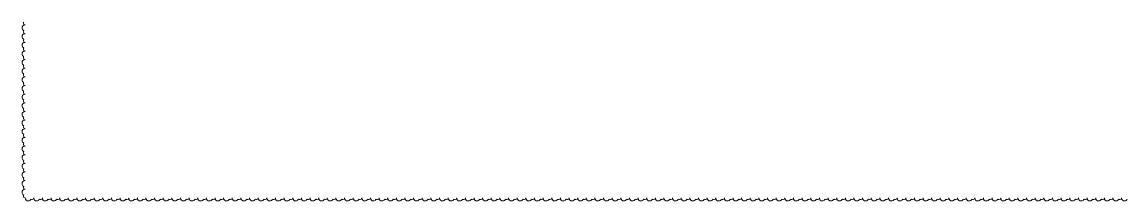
# Model space of a CAD drawing. Header units: inches. Extents: x -293 to 39679, y -468 to 488.
# Drawn here: x 391.8 to 522.5, y 331.5 to 352.7 of the extents above; entities that cross this region are included whole.
import ezdxf

# ---------------------------------------------------------------- set-up
doc = ezdxf.new("R2010")
doc.units = ezdxf.units.IN
doc.header["$MEASUREMENT"] = 0
doc.layers.add('PDF_Geometry', color=7, linetype='Continuous')

msp = doc.modelspace()

# ---------------------------------------------------------------- linework, layer by layer
at = {"layer": 'PDF_Geometry', "lineweight": 18}
for points in [[(392.12268, 352.35579), (392.13632, 352.35579)], [(392.13632, 352.35579), (392.13632, 352.35579)], [(392.12268, 351.31899), (392.13632, 351.31899)], [(392.13632, 351.31899), (392.13632, 351.31899)], [(392.12268, 350.29584), (392.13632, 350.29584)], [(392.12268, 349.27268), (392.13632, 349.27268)], [(392.13632, 350.29584), (392.13632, 350.29584)], [(392.13632, 349.27268), (392.13632, 349.27268)], [(392.12268, 348.24953), (392.13632, 348.24953)], [(392.13632, 348.24953), (392.13632, 348.24953)], [(392.12268, 347.22637), (392.13632, 347.22637)], [(392.13632, 347.22637), (392.13632, 347.22637)], [(392.12268, 346.20322), (392.13632, 346.20322)], [(392.13632, 346.20322), (392.13632, 346.20322)], [(392.12268, 345.18006), (392.13632, 345.18006)], [(392.12268, 344.15691), (392.13632, 344.15691)], [(392.13632, 345.18006), (392.13632, 345.18006)], [(392.13632, 344.15691), (392.13632, 344.15691)], [(392.12268, 343.13376), (392.13632, 343.13376)], [(392.13632, 343.13376), (392.13632, 343.13376)], [(392.12268, 342.1106), (392.13632, 342.1106)], [(392.13632, 342.1106), (392.13632, 342.1106)], [(392.12268, 341.08745), (392.13632, 341.08745)], [(392.12268, 340.06429), (392.13632, 340.06429)], [(392.13632, 341.08745), (392.13632, 341.08745)], [(392.13632, 340.06429), (392.13632, 340.06429)], [(392.12268, 339.04114), (392.13632, 339.04114)], [(392.13632, 339.04114), (392.13632, 339.04114)], [(392.12268, 338.01798), (392.13632, 338.01798)], [(392.13632, 338.01798), (392.13632, 338.01798)], [(392.12268, 336.99483), (392.13632, 336.99483)], [(392.13632, 336.99483), (392.13632, 336.99483)], [(392.12268, 335.97167), (392.13632, 335.97167)], [(392.12268, 334.94852), (392.13632, 334.94852)], [(392.13632, 335.97167), (392.13632, 335.97167)], [(392.13632, 334.94852), (392.13632, 334.94852)], [(392.12268, 333.92536), (392.13632, 333.92536)], [(392.13632, 333.92536), (392.13632, 333.92536)], [(392.12268, 332.90221), (392.13632, 332.90221)], [(392.13632, 332.90221), (392.13632, 332.90221)], [(392.13632, 331.87905), (392.13632, 331.87905)]]:
    msp.add_lwpolyline(points, dxfattribs=at)
for centre, radius, start, end in [((392.13532, 336.635), 0.36737, 179.1996273, 241.313247), ((392.13532, 335.61185), 0.36737, 179.1996273, 241.313247), ((392.13532, 334.58869), 0.36737, 179.1996273, 241.313247), ((392.13532, 333.56554), 0.36737, 179.1996273, 241.313247), ((392.13532, 332.54238), 0.36737, 179.1996273, 241.313247), ((392.48853, 331.87657), 0.35222, 179.5966612, 270.4033388), ((393.51169, 331.87657), 0.35222, 179.5966612, 270.4033388), ((394.53484, 331.87657), 0.35222, 179.5966612, 270.4033388), ((395.558, 331.87657), 0.35222, 179.5966612, 270.4033388), ((396.58115, 331.87657), 0.35222, 179.5966612, 270.4033388), ((397.60431, 331.87657), 0.35222, 179.5966612, 270.4033388), ((398.62746, 331.87657), 0.35222, 179.5966612, 270.4033388), ((399.65062, 331.87657), 0.35222, 179.5966612, 270.4033388), ((400.67377, 331.87657), 0.35222, 179.5966612, 270.4033388), ((401.69693, 331.87657), 0.35222, 179.5966612, 270.4033388), ((402.72008, 331.87657), 0.35222, 179.5966612, 270.4033388), ((403.74324, 331.87657), 0.35222, 179.5966612, 270.4033388), ((404.76639, 331.87657), 0.35222, 179.5966612, 270.4033388), ((405.78955, 331.87657), 0.35222, 179.5966612, 270.4033388), ((406.8127, 331.87657), 0.35222, 179.5966612, 270.4033388), ((407.83585, 331.87657), 0.35222, 179.5966612, 270.4033388), ((408.85901, 331.87657), 0.35222, 179.5966612, 270.4033388), ((409.88216, 331.87657), 0.35222, 179.5966612, 270.4033388), ((410.90532, 331.87657), 0.35222, 179.5966612, 270.4033388), ((411.92847, 331.87657), 0.35222, 179.5966612, 270.4033388), ((412.95163, 331.87657), 0.35222, 179.5966612, 270.4033388), ((413.97478, 331.87657), 0.35222, 179.5966612, 270.4033388), ((414.99794, 331.87657), 0.35222, 179.5966612, 270.4033388), ((416.02109, 331.87657), 0.35222, 179.5966612, 270.4033388), ((417.04425, 331.87657), 0.35222, 179.5966612, 270.4033388), ((418.0674, 331.87657), 0.35222, 179.5966612, 270.4033388), ((419.09056, 331.87657), 0.35222, 179.5966612, 270.4033388), ((420.11371, 331.87657), 0.35222, 179.5966612, 270.4033388), ((421.13687, 331.87657), 0.35222, 179.5966612, 270.4033388), ((422.16002, 331.87657), 0.35222, 179.5966612, 270.4033388), ((423.18317, 331.87657), 0.35222, 179.5966612, 270.4033388), ((424.21997, 331.87657), 0.35222, 179.5966612, 270.4033388), ((425.24313, 331.87657), 0.35222, 179.5966612, 270.4033388), ((426.26628, 331.87657), 0.35222, 179.5966612, 270.4033388), ((427.28944, 331.87657), 0.35222, 179.5966612, 270.4033388), ((428.31259, 331.87657), 0.35222, 179.5966612, 270.4033388), ((429.33574, 331.87657), 0.35222, 179.5966612, 270.4033388), ((430.3589, 331.87657), 0.35222, 179.5966612, 270.4033388), ((431.38205, 331.87657), 0.35222, 179.5966612, 270.4033388), ((432.40521, 331.87657), 0.35222, 179.5966612, 270.4033388), ((433.42836, 331.87657), 0.35222, 179.5966612, 270.4033388), ((434.45152, 331.87657), 0.35222, 179.5966612, 270.4033388), ((435.47467, 331.87657), 0.35222, 179.5966612, 270.4033388), ((436.49783, 331.87657), 0.35222, 179.5966612, 270.4033388), ((437.52098, 331.87657), 0.35222, 179.5966612, 270.4033388), ((438.54414, 331.87657), 0.35222, 179.5966612, 270.4033388), ((439.56729, 331.87657), 0.35222, 179.5966612, 270.4033388), ((440.59045, 331.87657), 0.35222, 179.5966612, 270.4033388), ((441.6136, 331.87657), 0.35222, 179.5966612, 270.4033388), ((442.63676, 331.87657), 0.35222, 179.5966612, 270.4033388), ((443.65991, 331.87657), 0.35222, 179.5966612, 270.4033388), ((444.68306, 331.87657), 0.35222, 179.5966612, 270.4033388), ((445.70622, 331.87657), 0.35222, 179.5966612, 270.4033388), ((446.72937, 331.87657), 0.35222, 179.5966612, 270.4033388), ((447.75253, 331.87657), 0.35222, 179.5966612, 270.4033388), ((448.77568, 331.87657), 0.35222, 179.5966612, 270.4033388), ((449.79884, 331.87657), 0.35222, 179.5966612, 270.4033388), ((450.82199, 331.87657), 0.35222, 179.5966612, 270.4033388), ((451.84515, 331.87657), 0.35222, 179.5966612, 270.4033388), ((452.8683, 331.87657), 0.35222, 179.5966612, 270.4033388), ((453.89146, 331.87657), 0.35222, 179.5966612, 270.4033388), ((454.92825, 331.87657), 0.35222, 179.5966612, 270.4033388), ((455.95141, 331.87657), 0.35222, 179.5966612, 270.4033388), ((456.97456, 331.87657), 0.35222, 179.5966612, 270.4033388), ((457.99772, 331.87657), 0.35222, 179.5966612, 270.4033388), ((459.02087, 331.87657), 0.35222, 179.5966612, 270.4033388), ((460.04403, 331.87657), 0.35222, 179.5966612, 270.4033388), ((461.06718, 331.87657), 0.35222, 179.5966612, 270.4033388), ((462.09034, 331.87657), 0.35222, 179.5966612, 270.4033388), ((463.11349, 331.87657), 0.35222, 179.5966612, 270.4033388), ((464.13665, 331.87657), 0.35222, 179.5966612, 270.4033388), ((465.1598, 331.87657), 0.35222, 179.5966612, 270.4033388), ((466.18296, 331.87657), 0.35222, 179.5966612, 270.4033388), ((467.20611, 331.87657), 0.35222, 179.5966612, 270.4033388), ((468.22926, 331.87657), 0.35222, 179.5966612, 270.4033388), ((469.25242, 331.87657), 0.35222, 179.5966612, 270.4033388), ((470.27557, 331.87657), 0.35222, 179.5966612, 270.4033388), ((471.29873, 331.87657), 0.35222, 179.5966612, 270.4033388), ((472.32188, 331.87657), 0.35222, 179.5966612, 270.4033388), ((473.34504, 331.87657), 0.35222, 179.5966612, 270.4033388), ((474.36819, 331.87657), 0.35222, 179.5966612, 270.4033388), ((475.39135, 331.87657), 0.35222, 179.5966612, 270.4033388), ((476.4145, 331.87657), 0.35222, 179.5966612, 270.4033388), ((477.43766, 331.87657), 0.35222, 179.5966612, 270.4033388), ((478.46081, 331.87657), 0.35222, 179.5966612, 270.4033388), ((479.48397, 331.87657), 0.35222, 179.5966612, 270.4033388), ((480.50712, 331.87657), 0.35222, 179.5966612, 270.4033388), ((481.53028, 331.87657), 0.35222, 179.5966612, 270.4033388), ((482.55343, 331.87657), 0.35222, 179.5966612, 270.4033388), ((483.57658, 331.87657), 0.35222, 179.5966612, 270.4033388), ((484.59974, 331.87657), 0.35222, 179.5966612, 270.4033388), ((485.62289, 331.87657), 0.35222, 179.5966612, 270.4033388), ((486.65969, 331.87657), 0.35222, 179.5966612, 270.4033388), ((487.68285, 331.87657), 0.35222, 179.5966612, 270.4033388), ((488.706, 331.87657), 0.35222, 179.5966612, 270.4033388), ((489.72915, 331.87657), 0.35222, 179.5966612, 270.4033388), ((490.75231, 331.87657), 0.35222, 179.5966612, 270.4033388), ((491.77546, 331.87657), 0.35222, 179.5966612, 270.4033388), ((492.79862, 331.87657), 0.35222, 179.5966612, 270.4033388), ((493.82177, 331.87657), 0.35222, 179.5966612, 270.4033388), ((494.84493, 331.87657), 0.35222, 179.5966612, 270.4033388), ((495.86808, 331.87657), 0.35222, 179.5966612, 270.4033388), ((496.89124, 331.87657), 0.35222, 179.5966612, 270.4033388), ((497.91439, 331.87657), 0.35222, 179.5966612, 270.4033388), ((498.93755, 331.87657), 0.35222, 179.5966612, 270.4033388), ((499.9607, 331.87657), 0.35222, 179.5966612, 270.4033388), ((500.98386, 331.87657), 0.35222, 179.5966612, 270.4033388), ((502.00701, 331.87657), 0.35222, 179.5966612, 270.4033388), ((503.03017, 331.87657), 0.35222, 179.5966612, 270.4033388), ((504.05332, 331.87657), 0.35222, 179.5966612, 270.4033388), ((505.07647, 331.87657), 0.35222, 179.5966612, 270.4033388), ((506.09963, 331.87657), 0.35222, 179.5966612, 270.4033388), ((507.12278, 331.87657), 0.35222, 179.5966612, 270.4033388), ((508.14594, 331.87657), 0.35222, 179.5966612, 270.4033388), ((509.16909, 331.87657), 0.35222, 179.5966612, 270.4033388), ((510.19225, 331.87657), 0.35222, 179.5966612, 270.4033388), ((511.2154, 331.87657), 0.35222, 179.5966612, 270.4033388), ((512.23856, 331.87657), 0.35222, 179.5966612, 270.4033388), ((513.26171, 331.87657), 0.35222, 179.5966612, 270.4033388), ((514.28487, 331.87657), 0.35222, 179.5966612, 270.4033388), ((515.30802, 331.87657), 0.35222, 179.5966612, 270.4033388), ((516.33118, 331.87657), 0.35222, 179.5966612, 270.4033388), ((517.36797, 331.87657), 0.35222, 179.5966612, 270.4033388), ((518.39113, 331.87657), 0.35222, 179.5966612, 270.4033388), ((519.41428, 331.87657), 0.35222, 179.5966612, 270.4033388), ((520.43744, 331.87657), 0.35222, 179.5966612, 270.4033388), ((521.46059, 331.87657), 0.35222, 179.5966612, 270.4033388), ((522.48375, 331.87657), 0.35222, 179.5966612, 270.4033388)]:
    msp.add_arc(centre, radius, start, end, dxfattribs=at)
for points in [[(391.76798, 352.0011), (391.76798, 352.20573), (391.91805, 352.35579), (392.12268, 352.35579)], [(391.97262, 351.67369), (391.8362, 351.72825), (391.76798, 351.86468), (391.76798, 352.0011)], [(391.93169, 352.56042), (391.93169, 352.61499), (391.94533, 352.65592), (391.97262, 352.69684)], [(392.13632, 352.35579), (392.01354, 352.35579), (391.93169, 352.45128), (391.93169, 352.56042)], [(391.76798, 350.9643), (391.76798, 351.16893), (391.91805, 351.31899), (392.12268, 351.31899)], [(391.97262, 350.65053), (391.8362, 350.7051), (391.76798, 350.82788), (391.76798, 350.9643)], [(391.93169, 351.52362), (391.93169, 351.57819), (391.94533, 351.61912), (391.97262, 351.66004)], [(392.13632, 351.31899), (392.01354, 351.31899), (391.93169, 351.41449), (391.93169, 351.52362)], [(391.93169, 350.50047), (391.93169, 350.55504), (391.94533, 350.59596), (391.97262, 350.63689)], [(392.13632, 350.29584), (392.01354, 350.29584), (391.93169, 350.39133), (391.93169, 350.50047)], [(391.76798, 349.94114), (391.76798, 350.14578), (391.91805, 350.29584), (392.12268, 350.29584)], [(391.97262, 349.62738), (391.8362, 349.68195), (391.76798, 349.80472), (391.76798, 349.94114)], [(391.76798, 348.91799), (391.76798, 349.12262), (391.91805, 349.27268), (392.12268, 349.27268)], [(391.93169, 349.47731), (391.93169, 349.53188), (391.94533, 349.57281), (391.97262, 349.61374)], [(392.13632, 349.27268), (392.01354, 349.27268), (391.93169, 349.36818), (391.93169, 349.47731)], [(391.97262, 348.60422), (391.8362, 348.65879), (391.76798, 348.78157), (391.76798, 348.91799)], [(391.76798, 347.89484), (391.76798, 348.09947), (391.91805, 348.24953), (392.12268, 348.24953)], [(391.97262, 347.58107), (391.8362, 347.63564), (391.76798, 347.75841), (391.76798, 347.89484)], [(391.93169, 348.45416), (391.93169, 348.50873), (391.94533, 348.54965), (391.97262, 348.59058)], [(392.13632, 348.24953), (392.01354, 348.24953), (391.93169, 348.34502), (391.93169, 348.45416)], [(391.76798, 346.87168), (391.76798, 347.07631), (391.91805, 347.22637), (392.12268, 347.22637)], [(391.97262, 346.55791), (391.8362, 346.61248), (391.76798, 346.73526), (391.76798, 346.87168)], [(391.93169, 347.43101), (391.93169, 347.48557), (391.94533, 347.5265), (391.97262, 347.56743)], [(392.13632, 347.22637), (392.01354, 347.22637), (391.93169, 347.32187), (391.93169, 347.43101)], [(391.93169, 346.40785), (391.93169, 346.46242), (391.94533, 346.50334), (391.97262, 346.54427)], [(391.76798, 345.84853), (391.76798, 346.05316), (391.91805, 346.20322), (392.12268, 346.20322)], [(391.97262, 345.53476), (391.8362, 345.58933), (391.76798, 345.71211), (391.76798, 345.84853)], [(392.13632, 346.20322), (392.01354, 346.20322), (391.93169, 346.29871), (391.93169, 346.40785)], [(391.93169, 345.3847), (391.93169, 345.43926), (391.94533, 345.48019), (391.97262, 345.52112)], [(392.13632, 345.18006), (392.01354, 345.18006), (391.93169, 345.27556), (391.93169, 345.3847)], [(391.76798, 344.82537), (391.76798, 345.03), (391.91805, 345.18006), (392.12268, 345.18006)], [(391.97262, 344.5116), (391.8362, 344.56617), (391.76798, 344.68895), (391.76798, 344.82537)], [(391.76798, 343.80222), (391.76798, 344.00685), (391.91805, 344.15691), (392.12268, 344.15691)], [(391.93169, 344.36154), (391.93169, 344.41611), (391.94533, 344.45704), (391.97262, 344.49796)], [(392.13632, 344.15691), (392.01354, 344.15691), (391.93169, 344.2524), (391.93169, 344.36154)], [(391.97262, 343.48845), (391.8362, 343.54302), (391.76798, 343.6658), (391.76798, 343.80222)], [(391.76798, 342.77906), (391.76798, 342.98369), (391.91805, 343.13376), (392.12268, 343.13376)], [(391.97262, 342.46529), (391.8362, 342.51986), (391.76798, 342.64264), (391.76798, 342.77906)], [(391.93169, 343.33839), (391.93169, 343.39295), (391.94533, 343.43388), (391.97262, 343.47481)], [(392.13632, 343.13376), (392.01354, 343.13376), (391.93169, 343.22925), (391.93169, 343.33839)], [(391.76798, 341.75591), (391.76798, 341.96054), (391.91805, 342.1106), (392.12268, 342.1106)], [(391.97262, 341.44214), (391.8362, 341.49671), (391.76798, 341.61949), (391.76798, 341.75591)], [(391.93169, 342.31523), (391.93169, 342.3698), (391.94533, 342.41073), (391.97262, 342.45165)], [(392.13632, 342.1106), (392.01354, 342.1106), (391.93169, 342.2061), (391.93169, 342.31523)], [(391.93169, 341.29208), (391.93169, 341.34665), (391.94533, 341.38757), (391.97262, 341.4285)], [(392.13632, 341.08745), (392.01354, 341.08745), (391.93169, 341.18294), (391.93169, 341.29208)], [(391.76798, 340.73275), (391.76798, 340.93738), (391.91805, 341.08745), (392.12268, 341.08745)], [(391.97262, 340.41899), (391.8362, 340.47355), (391.76798, 340.59633), (391.76798, 340.73275)], [(391.76798, 339.7096), (391.76798, 339.91423), (391.91805, 340.06429), (392.12268, 340.06429)], [(391.93169, 340.26892), (391.93169, 340.32349), (391.94533, 340.36442), (391.97262, 340.40534)], [(392.13632, 340.06429), (392.01354, 340.06429), (391.93169, 340.15979), (391.93169, 340.26892)], [(391.97262, 339.39583), (391.8362, 339.4504), (391.76798, 339.57318), (391.76798, 339.7096)], [(391.76798, 338.68644), (391.76798, 338.89107), (391.91805, 339.04114), (392.12268, 339.04114)], [(391.97262, 338.37268), (391.8362, 338.42724), (391.76798, 338.55002), (391.76798, 338.68644)], [(391.93169, 339.24577), (391.93169, 339.30034), (391.94533, 339.34126), (391.97262, 339.38219)], [(392.13632, 339.04114), (392.01354, 339.04114), (391.93169, 339.13663), (391.93169, 339.24577)], [(391.76798, 337.66329), (391.76798, 337.86792), (391.91805, 338.01798), (392.12268, 338.01798)], [(391.97262, 337.34952), (391.8362, 337.40409), (391.76798, 337.52687), (391.76798, 337.66329)], [(391.93169, 338.22261), (391.93169, 338.27718), (391.94533, 338.31811), (391.97262, 338.35903)], [(392.13632, 338.01798), (392.01354, 338.01798), (391.93169, 338.11348), (391.93169, 338.22261)], [(391.76798, 336.64013), (391.76798, 336.84476), (391.91805, 336.99483), (392.12268, 336.99483)], [(391.93169, 337.19946), (391.93169, 337.25403), (391.94533, 337.29495), (391.97262, 337.33588)], [(392.13632, 336.99483), (392.01354, 336.99483), (391.93169, 337.09032), (391.93169, 337.19946)], [(391.93169, 336.1763), (391.93169, 336.23087), (391.94533, 336.2718), (391.97262, 336.31272)], [(392.13632, 335.97167), (392.01354, 335.97167), (391.93169, 336.06717), (391.93169, 336.1763)], [(391.76798, 335.61698), (391.76798, 335.82161), (391.91805, 335.97167), (392.12268, 335.97167)], [(391.76798, 334.59382), (391.76798, 334.79846), (391.91805, 334.94852), (392.12268, 334.94852)], [(391.93169, 335.15315), (391.93169, 335.20772), (391.94533, 335.24864), (391.97262, 335.28957)], [(392.13632, 334.94852), (392.01354, 334.94852), (391.93169, 335.04401), (391.93169, 335.15315)], [(391.76798, 333.57067), (391.76798, 333.7753), (391.91805, 333.92536), (392.12268, 333.92536)], [(391.93169, 334.12999), (391.93169, 334.18456), (391.94533, 334.22549), (391.97262, 334.26642)], [(392.13632, 333.92536), (392.01354, 333.92536), (391.93169, 334.02086), (391.93169, 334.12999)], [(391.76798, 332.54752), (391.76798, 332.75215), (391.91805, 332.90221), (392.12268, 332.90221)], [(391.93169, 333.10684), (391.93169, 333.16141), (391.94533, 333.20233), (391.97262, 333.24326)], [(392.13632, 332.90221), (392.01354, 332.90221), (391.93169, 332.9977), (391.93169, 333.10684)], [(391.93169, 332.08369), (391.93169, 332.13825), (391.94533, 332.17918), (391.97262, 332.22011)], [(392.13632, 331.87905), (392.01354, 331.87905), (391.93169, 331.97455), (391.93169, 332.08369)], [(392.80478, 331.74263), (392.75021, 331.60621), (392.62743, 331.52436), (392.49101, 331.52436)], [(392.95484, 331.67442), (392.90028, 331.67442), (392.84571, 331.70171), (392.80478, 331.72899)], [(393.15948, 331.87905), (393.15948, 331.76992), (393.06398, 331.67442), (392.95484, 331.67442)], [(393.82794, 331.74263), (393.77337, 331.60621), (393.65059, 331.52436), (393.51417, 331.52436)], [(393.978, 331.67442), (393.92343, 331.67442), (393.86886, 331.70171), (393.82794, 331.72899)], [(394.18263, 331.87905), (394.18263, 331.76992), (394.08714, 331.67442), (393.978, 331.67442)], [(394.85109, 331.74263), (394.79652, 331.60621), (394.67374, 331.52436), (394.53732, 331.52436)], [(395.00115, 331.67442), (394.94659, 331.67442), (394.89202, 331.70171), (394.85109, 331.72899)], [(395.20578, 331.87905), (395.20578, 331.76992), (395.11029, 331.67442), (395.00115, 331.67442)], [(395.87425, 331.74263), (395.81968, 331.60621), (395.6969, 331.52436), (395.56048, 331.52436)], [(396.02431, 331.67442), (395.96974, 331.67442), (395.91517, 331.70171), (395.87425, 331.72899)], [(396.22894, 331.87905), (396.22894, 331.76992), (396.13344, 331.67442), (396.02431, 331.67442)], [(396.8974, 331.74263), (396.84283, 331.60621), (396.72005, 331.52436), (396.58363, 331.52436)], [(397.04746, 331.67442), (396.99289, 331.67442), (396.93833, 331.70171), (396.8974, 331.72899)], [(397.25209, 331.87905), (397.25209, 331.76992), (397.1566, 331.67442), (397.04746, 331.67442)], [(397.92055, 331.74263), (397.86599, 331.60621), (397.74321, 331.52436), (397.60679, 331.52436)], [(398.07062, 331.67442), (398.01605, 331.67442), (397.96148, 331.70171), (397.92055, 331.72899)], [(398.27525, 331.87905), (398.27525, 331.76992), (398.17975, 331.67442), (398.07062, 331.67442)], [(398.94371, 331.74263), (398.88914, 331.60621), (398.76636, 331.52436), (398.62994, 331.52436)], [(399.09377, 331.67442), (399.0392, 331.67442), (398.98464, 331.70171), (398.94371, 331.72899)], [(399.2984, 331.87905), (399.2984, 331.76992), (399.20291, 331.67442), (399.09377, 331.67442)], [(399.96686, 331.74263), (399.9123, 331.60621), (399.78952, 331.52436), (399.6531, 331.52436)], [(400.11693, 331.67442), (400.06236, 331.67442), (400.00779, 331.70171), (399.96686, 331.72899)], [(400.32156, 331.87905), (400.32156, 331.76992), (400.22606, 331.67442), (400.11693, 331.67442)], [(400.99002, 331.74263), (400.93545, 331.60621), (400.81267, 331.52436), (400.67625, 331.52436)], [(401.14008, 331.67442), (401.08551, 331.67442), (401.03095, 331.70171), (400.99002, 331.72899)], [(401.34471, 331.87905), (401.34471, 331.76992), (401.24922, 331.67442), (401.14008, 331.67442)], [(402.01317, 331.74263), (401.95861, 331.60621), (401.83583, 331.52436), (401.69941, 331.52436)], [(402.16324, 331.67442), (402.10867, 331.67442), (402.0541, 331.70171), (402.01317, 331.72899)], [(402.36787, 331.87905), (402.36787, 331.76992), (402.27237, 331.67442), (402.16324, 331.67442)], [(403.03633, 331.74263), (402.98176, 331.60621), (402.85898, 331.52436), (402.72256, 331.52436)], [(403.18639, 331.67442), (403.13182, 331.67442), (403.07725, 331.70171), (403.03633, 331.72899)], [(403.39102, 331.87905), (403.39102, 331.76992), (403.29553, 331.67442), (403.18639, 331.67442)], [(404.05948, 331.74263), (404.00491, 331.60621), (403.88214, 331.52436), (403.74572, 331.52436)], [(404.20955, 331.67442), (404.15498, 331.67442), (404.10041, 331.70171), (404.05948, 331.72899)], [(404.41418, 331.87905), (404.41418, 331.76992), (404.31868, 331.67442), (404.20955, 331.67442)], [(405.08264, 331.74263), (405.02807, 331.60621), (404.90529, 331.52436), (404.76887, 331.52436)], [(405.2327, 331.67442), (405.17813, 331.67442), (405.12356, 331.70171), (405.08264, 331.72899)], [(405.43733, 331.87905), (405.43733, 331.76992), (405.34184, 331.67442), (405.2327, 331.67442)], [(406.10579, 331.74263), (406.05122, 331.60621), (405.92845, 331.52436), (405.79202, 331.52436)], [(406.25585, 331.67442), (406.20129, 331.67442), (406.14672, 331.70171), (406.10579, 331.72899)], [(406.46049, 331.87905), (406.46049, 331.76992), (406.36499, 331.67442), (406.25585, 331.67442)], [(407.12895, 331.74263), (407.07438, 331.60621), (406.9516, 331.52436), (406.81518, 331.52436)], [(407.27901, 331.67442), (407.22444, 331.67442), (407.16987, 331.70171), (407.12895, 331.72899)], [(407.48364, 331.87905), (407.48364, 331.76992), (407.38815, 331.67442), (407.27901, 331.67442)], [(408.16574, 331.72899), (408.11118, 331.60621), (407.97475, 331.52436), (407.83833, 331.52436)], [(408.30216, 331.67442), (408.2476, 331.67442), (408.19303, 331.70171), (408.1521, 331.72899)], [(408.5068, 331.87905), (408.5068, 331.76992), (408.4113, 331.67442), (408.30216, 331.67442)], [(409.1889, 331.72899), (409.13433, 331.60621), (408.99791, 331.52436), (408.86149, 331.52436)], [(409.32532, 331.67442), (409.27075, 331.67442), (409.21618, 331.70171), (409.17526, 331.72899)], [(409.52995, 331.87905), (409.52995, 331.76992), (409.43446, 331.67442), (409.32532, 331.67442)], [(410.21205, 331.72899), (410.15748, 331.60621), (410.02106, 331.52436), (409.88464, 331.52436)], [(410.34847, 331.67442), (410.29391, 331.67442), (410.23934, 331.70171), (410.19841, 331.72899)], [(410.5531, 331.87905), (410.5531, 331.76992), (410.45761, 331.67442), (410.34847, 331.67442)], [(411.23521, 331.72899), (411.18064, 331.60621), (411.04422, 331.52436), (410.9078, 331.52436)], [(411.37163, 331.67442), (411.31706, 331.67442), (411.26249, 331.70171), (411.22157, 331.72899)], [(411.57626, 331.87905), (411.57626, 331.76992), (411.48076, 331.67442), (411.37163, 331.67442)], [(412.25836, 331.72899), (412.20379, 331.60621), (412.06737, 331.52436), (411.93095, 331.52436)], [(412.39478, 331.67442), (412.34021, 331.67442), (412.28565, 331.70171), (412.24472, 331.72899)], [(412.59941, 331.87905), (412.59941, 331.76992), (412.50392, 331.67442), (412.39478, 331.67442)], [(413.28152, 331.72899), (413.22695, 331.60621), (413.09053, 331.52436), (412.95411, 331.52436)], [(413.41794, 331.67442), (413.36337, 331.67442), (413.3088, 331.70171), (413.26787, 331.72899)], [(413.62257, 331.87905), (413.62257, 331.76992), (413.52707, 331.67442), (413.41794, 331.67442)], [(414.30467, 331.72899), (414.2501, 331.60621), (414.11368, 331.52436), (413.97726, 331.52436)], [(414.44109, 331.67442), (414.38652, 331.67442), (414.33196, 331.70171), (414.29103, 331.72899)], [(414.64572, 331.87905), (414.64572, 331.76992), (414.55023, 331.67442), (414.44109, 331.67442)], [(415.32783, 331.72899), (415.27326, 331.60621), (415.13684, 331.52436), (415.00042, 331.52436)], [(415.46425, 331.67442), (415.40968, 331.67442), (415.35511, 331.70171), (415.31418, 331.72899)], [(415.66888, 331.87905), (415.66888, 331.76992), (415.57338, 331.67442), (415.46425, 331.67442)], [(416.35098, 331.72899), (416.29641, 331.60621), (416.15999, 331.52436), (416.02357, 331.52436)], [(416.4874, 331.67442), (416.43283, 331.67442), (416.37827, 331.70171), (416.33734, 331.72899)], [(416.69203, 331.87905), (416.69203, 331.76992), (416.59654, 331.67442), (416.4874, 331.67442)], [(417.37414, 331.72899), (417.31957, 331.60621), (417.18315, 331.52436), (417.04673, 331.52436)], [(417.51056, 331.67442), (417.45599, 331.67442), (417.40142, 331.70171), (417.36049, 331.72899)], [(417.71519, 331.87905), (417.71519, 331.76992), (417.61969, 331.67442), (417.51056, 331.67442)], [(418.39729, 331.72899), (418.34272, 331.60621), (418.2063, 331.52436), (418.06988, 331.52436)], [(418.53371, 331.67442), (418.47914, 331.67442), (418.42457, 331.70171), (418.38365, 331.72899)], [(418.73834, 331.87905), (418.73834, 331.76992), (418.64285, 331.67442), (418.53371, 331.67442)], [(419.42045, 331.72899), (419.36588, 331.60621), (419.22946, 331.52436), (419.09304, 331.52436)], [(419.55687, 331.67442), (419.5023, 331.67442), (419.44773, 331.70171), (419.4068, 331.72899)], [(419.7615, 331.87905), (419.7615, 331.76992), (419.666, 331.67442), (419.55687, 331.67442)], [(420.4436, 331.72899), (420.38903, 331.60621), (420.25261, 331.52436), (420.11619, 331.52436)], [(420.58002, 331.67442), (420.52545, 331.67442), (420.47088, 331.70171), (420.42996, 331.72899)], [(420.78465, 331.87905), (420.78465, 331.76992), (420.68916, 331.67442), (420.58002, 331.67442)], [(421.46675, 331.72899), (421.41219, 331.60621), (421.27577, 331.52436), (421.13934, 331.52436)], [(421.60317, 331.67442), (421.54861, 331.67442), (421.49404, 331.70171), (421.45311, 331.72899)], [(421.80781, 331.87905), (421.80781, 331.76992), (421.71231, 331.67442), (421.60317, 331.67442)], [(422.48991, 331.72899), (422.43534, 331.60621), (422.29892, 331.52436), (422.1625, 331.52436)], [(422.62633, 331.67442), (422.57176, 331.67442), (422.51719, 331.70171), (422.47627, 331.72899)], [(422.83096, 331.87905), (422.83096, 331.76992), (422.73547, 331.67442), (422.62633, 331.67442)], [(423.51306, 331.74263), (423.4585, 331.60621), (423.32207, 331.52436), (423.18565, 331.52436)], [(423.66313, 331.67442), (423.60856, 331.67442), (423.55399, 331.70171), (423.51306, 331.72899)], [(423.86776, 331.87905), (423.86776, 331.76992), (423.77226, 331.67442), (423.66313, 331.67442)], [(424.53622, 331.74263), (424.48165, 331.60621), (424.35887, 331.52436), (424.22245, 331.52436)], [(424.68628, 331.67442), (424.63171, 331.67442), (424.57714, 331.70171), (424.53622, 331.72899)], [(424.89091, 331.87905), (424.89091, 331.76992), (424.79542, 331.67442), (424.68628, 331.67442)], [(425.55937, 331.74263), (425.5048, 331.60621), (425.38203, 331.52436), (425.24561, 331.52436)], [(425.70944, 331.67442), (425.65487, 331.67442), (425.6003, 331.70171), (425.55937, 331.72899)], [(425.91407, 331.87905), (425.91407, 331.76992), (425.81857, 331.67442), (425.70944, 331.67442)], [(426.58253, 331.74263), (426.52796, 331.60621), (426.40518, 331.52436), (426.26876, 331.52436)], [(426.73259, 331.67442), (426.67802, 331.67442), (426.62345, 331.70171), (426.58253, 331.72899)], [(426.93722, 331.87905), (426.93722, 331.76992), (426.84173, 331.67442), (426.73259, 331.67442)], [(427.60568, 331.74263), (427.55111, 331.60621), (427.42834, 331.52436), (427.29191, 331.52436)], [(427.75575, 331.67442), (427.70118, 331.67442), (427.64661, 331.70171), (427.60568, 331.72899)], [(427.96038, 331.87905), (427.96038, 331.76992), (427.86488, 331.67442), (427.75575, 331.67442)], [(428.62884, 331.74263), (428.57427, 331.60621), (428.45149, 331.52436), (428.31507, 331.52436)], [(428.7789, 331.67442), (428.72433, 331.67442), (428.66976, 331.70171), (428.62884, 331.72899)], [(428.98353, 331.87905), (428.98353, 331.76992), (428.88804, 331.67442), (428.7789, 331.67442)], [(429.65199, 331.74263), (429.59742, 331.60621), (429.47464, 331.52436), (429.33822, 331.52436)], [(429.80205, 331.67442), (429.74749, 331.67442), (429.69292, 331.70171), (429.65199, 331.72899)], [(430.00669, 331.87905), (430.00669, 331.76992), (429.91119, 331.67442), (429.80205, 331.67442)], [(430.67515, 331.74263), (430.62058, 331.60621), (430.4978, 331.52436), (430.36138, 331.52436)], [(430.82521, 331.67442), (430.77064, 331.67442), (430.71607, 331.70171), (430.67515, 331.72899)], [(431.02984, 331.87905), (431.02984, 331.76992), (430.93435, 331.67442), (430.82521, 331.67442)], [(431.6983, 331.74263), (431.64373, 331.60621), (431.52095, 331.52436), (431.38453, 331.52436)], [(431.84836, 331.67442), (431.7938, 331.67442), (431.73923, 331.70171), (431.6983, 331.72899)], [(432.05299, 331.87905), (432.05299, 331.76992), (431.9575, 331.67442), (431.84836, 331.67442)], [(432.72146, 331.74263), (432.66689, 331.60621), (432.54411, 331.52436), (432.40769, 331.52436)], [(432.87152, 331.67442), (432.81695, 331.67442), (432.76238, 331.70171), (432.72146, 331.72899)], [(433.07615, 331.87905), (433.07615, 331.76992), (432.98065, 331.67442), (432.87152, 331.67442)], [(433.74461, 331.74263), (433.69004, 331.60621), (433.56726, 331.52436), (433.43084, 331.52436)], [(433.89467, 331.67442), (433.8401, 331.67442), (433.78554, 331.70171), (433.74461, 331.72899)], [(434.0993, 331.87905), (434.0993, 331.76992), (434.00381, 331.67442), (433.89467, 331.67442)], [(434.76777, 331.74263), (434.7132, 331.60621), (434.59042, 331.52436), (434.454, 331.52436)], [(434.91783, 331.67442), (434.86326, 331.67442), (434.80869, 331.70171), (434.76777, 331.72899)], [(435.12246, 331.87905), (435.12246, 331.76992), (435.02696, 331.67442), (434.91783, 331.67442)], [(435.79092, 331.74263), (435.73635, 331.60621), (435.61357, 331.52436), (435.47715, 331.52436)], [(435.94098, 331.67442), (435.88641, 331.67442), (435.83185, 331.70171), (435.79092, 331.72899)], [(436.14561, 331.87905), (436.14561, 331.76992), (436.05012, 331.67442), (435.94098, 331.67442)], [(436.81407, 331.74263), (436.75951, 331.60621), (436.63673, 331.52436), (436.50031, 331.52436)], [(436.96414, 331.67442), (436.90957, 331.67442), (436.855, 331.70171), (436.81407, 331.72899)], [(437.16877, 331.87905), (437.16877, 331.76992), (437.07327, 331.67442), (436.96414, 331.67442)], [(437.83723, 331.74263), (437.78266, 331.60621), (437.65988, 331.52436), (437.52346, 331.52436)], [(437.98729, 331.67442), (437.93272, 331.67442), (437.87816, 331.70171), (437.83723, 331.72899)], [(438.19192, 331.87905), (438.19192, 331.76992), (438.09643, 331.67442), (437.98729, 331.67442)], [(438.87403, 331.72899), (438.81946, 331.60621), (438.68304, 331.52436), (438.54662, 331.52436)], [(439.01045, 331.67442), (438.95588, 331.67442), (438.90131, 331.70171), (438.86038, 331.72899)], [(439.21508, 331.87905), (439.21508, 331.76992), (439.11958, 331.67442), (439.01045, 331.67442)], [(439.89718, 331.72899), (439.84261, 331.60621), (439.70619, 331.52436), (439.56977, 331.52436)], [(440.0336, 331.67442), (439.97903, 331.67442), (439.92446, 331.70171), (439.88354, 331.72899)], [(440.23823, 331.87905), (440.23823, 331.76992), (440.14274, 331.67442), (440.0336, 331.67442)], [(440.92034, 331.72899), (440.86577, 331.60621), (440.72935, 331.52436), (440.59293, 331.52436)], [(441.05676, 331.67442), (441.00219, 331.67442), (440.94762, 331.70171), (440.90669, 331.72899)], [(441.26139, 331.87905), (441.26139, 331.76992), (441.16589, 331.67442), (441.05676, 331.67442)], [(441.94349, 331.72899), (441.88892, 331.60621), (441.7525, 331.52436), (441.61608, 331.52436)], [(442.07991, 331.67442), (442.02534, 331.67442), (441.97077, 331.70171), (441.92985, 331.72899)], [(442.28454, 331.87905), (442.28454, 331.76992), (442.18905, 331.67442), (442.07991, 331.67442)], [(442.96664, 331.72899), (442.91208, 331.60621), (442.77566, 331.52436), (442.63924, 331.52436)], [(443.10307, 331.67442), (443.0485, 331.67442), (442.99393, 331.70171), (442.953, 331.72899)], [(443.3077, 331.87905), (443.3077, 331.76992), (443.2122, 331.67442), (443.10307, 331.67442)], [(443.9898, 331.72899), (443.93523, 331.60621), (443.79881, 331.52436), (443.66239, 331.52436)], [(444.12622, 331.67442), (444.07165, 331.67442), (444.01708, 331.70171), (443.97616, 331.72899)], [(444.33085, 331.87905), (444.33085, 331.76992), (444.23536, 331.67442), (444.12622, 331.67442)], [(445.01295, 331.72899), (444.95839, 331.60621), (444.82196, 331.52436), (444.68554, 331.52436)], [(445.14937, 331.67442), (445.09481, 331.67442), (445.04024, 331.70171), (444.99931, 331.72899)], [(445.35401, 331.87905), (445.35401, 331.76992), (445.25851, 331.67442), (445.14937, 331.67442)], [(446.03611, 331.72899), (445.98154, 331.60621), (445.84512, 331.52436), (445.7087, 331.52436)], [(446.17253, 331.67442), (446.11796, 331.67442), (446.06339, 331.70171), (446.02247, 331.72899)], [(446.37716, 331.87905), (446.37716, 331.76992), (446.28167, 331.67442), (446.17253, 331.67442)], [(447.05926, 331.72899), (447.00469, 331.60621), (446.86827, 331.52436), (446.73185, 331.52436)], [(447.19568, 331.67442), (447.14112, 331.67442), (447.08655, 331.70171), (447.04562, 331.72899)], [(447.40031, 331.87905), (447.40031, 331.76992), (447.30482, 331.67442), (447.19568, 331.67442)], [(448.08242, 331.72899), (448.02785, 331.60621), (447.89143, 331.52436), (447.75501, 331.52436)], [(448.21884, 331.67442), (448.16427, 331.67442), (448.1097, 331.70171), (448.06878, 331.72899)], [(448.42347, 331.87905), (448.42347, 331.76992), (448.32798, 331.67442), (448.21884, 331.67442)], [(449.10557, 331.72899), (449.051, 331.60621), (448.91458, 331.52436), (448.77816, 331.52436)], [(449.24199, 331.67442), (449.18742, 331.67442), (449.13286, 331.70171), (449.09193, 331.72899)], [(449.44662, 331.87905), (449.44662, 331.76992), (449.35113, 331.67442), (449.24199, 331.67442)], [(450.12873, 331.72899), (450.07416, 331.60621), (449.93774, 331.52436), (449.80132, 331.52436)], [(450.26515, 331.67442), (450.21058, 331.67442), (450.15601, 331.70171), (450.11509, 331.72899)], [(450.46978, 331.87905), (450.46978, 331.76992), (450.37428, 331.67442), (450.26515, 331.67442)], [(451.15188, 331.72899), (451.09731, 331.60621), (450.96089, 331.52436), (450.82447, 331.52436)], [(451.2883, 331.67442), (451.23373, 331.67442), (451.17917, 331.70171), (451.13824, 331.72899)], [(451.49293, 331.87905), (451.49293, 331.76992), (451.39744, 331.67442), (451.2883, 331.67442)], [(452.17504, 331.72899), (452.12047, 331.60621), (451.98405, 331.52436), (451.84763, 331.52436)], [(452.31146, 331.67442), (452.25689, 331.67442), (452.20232, 331.70171), (452.16139, 331.72899)], [(452.51609, 331.87905), (452.51609, 331.76992), (452.42059, 331.67442), (452.31146, 331.67442)], [(453.19819, 331.72899), (453.14362, 331.60621), (453.0072, 331.52436), (452.87078, 331.52436)], [(453.33461, 331.67442), (453.28004, 331.67442), (453.22548, 331.70171), (453.18455, 331.72899)], [(453.53924, 331.87905), (453.53924, 331.76992), (453.44375, 331.67442), (453.33461, 331.67442)], [(454.22135, 331.72899), (454.16678, 331.60621), (454.03036, 331.52436), (453.89394, 331.52436)], [(454.35777, 331.67442), (454.3032, 331.67442), (454.24863, 331.70171), (454.22135, 331.72899)], [(454.57604, 331.87905), (454.57604, 331.76992), (454.48055, 331.67442), (454.35777, 331.67442)], [(455.2445, 331.74263), (455.18993, 331.60621), (455.06715, 331.52436), (454.93073, 331.52436)], [(455.39456, 331.67442), (455.34, 331.67442), (455.28543, 331.70171), (455.2445, 331.72899)], [(455.59919, 331.87905), (455.59919, 331.76992), (455.5037, 331.67442), (455.39456, 331.67442)], [(456.26766, 331.74263), (456.21309, 331.60621), (456.09031, 331.52436), (455.95389, 331.52436)], [(456.41772, 331.67442), (456.36315, 331.67442), (456.30858, 331.70171), (456.26766, 331.72899)], [(456.62235, 331.87905), (456.62235, 331.76992), (456.52685, 331.67442), (456.41772, 331.67442)], [(457.29081, 331.74263), (457.23624, 331.60621), (457.11346, 331.52436), (456.97704, 331.52436)], [(457.44087, 331.67442), (457.3863, 331.67442), (457.33174, 331.70171), (457.29081, 331.72899)], [(457.6455, 331.87905), (457.6455, 331.76992), (457.55001, 331.67442), (457.44087, 331.67442)], [(458.31396, 331.74263), (458.2594, 331.60621), (458.13662, 331.52436), (458.0002, 331.52436)], [(458.46403, 331.67442), (458.40946, 331.67442), (458.35489, 331.70171), (458.31396, 331.72899)], [(458.66866, 331.87905), (458.66866, 331.76992), (458.57316, 331.67442), (458.46403, 331.67442)], [(459.33712, 331.74263), (459.28255, 331.60621), (459.15977, 331.52436), (459.02335, 331.52436)], [(459.48718, 331.67442), (459.43261, 331.67442), (459.37805, 331.70171), (459.33712, 331.72899)], [(459.69181, 331.87905), (459.69181, 331.76992), (459.59632, 331.67442), (459.48718, 331.67442)], [(460.36027, 331.74263), (460.30571, 331.60621), (460.18293, 331.52436), (460.04651, 331.52436)], [(460.51034, 331.67442), (460.45577, 331.67442), (460.4012, 331.70171), (460.36027, 331.72899)], [(460.71497, 331.87905), (460.71497, 331.76992), (460.61947, 331.67442), (460.51034, 331.67442)], [(461.38343, 331.74263), (461.32886, 331.60621), (461.20608, 331.52436), (461.06966, 331.52436)], [(461.53349, 331.67442), (461.47892, 331.67442), (461.42435, 331.70171), (461.38343, 331.72899)], [(461.73812, 331.87905), (461.73812, 331.76992), (461.64263, 331.67442), (461.53349, 331.67442)], [(462.40658, 331.74263), (462.35202, 331.60621), (462.22924, 331.52436), (462.09282, 331.52436)], [(462.55665, 331.67442), (462.50208, 331.67442), (462.44751, 331.70171), (462.40658, 331.72899)], [(462.76128, 331.87905), (462.76128, 331.76992), (462.66578, 331.67442), (462.55665, 331.67442)], [(463.42974, 331.74263), (463.37517, 331.60621), (463.25239, 331.52436), (463.11597, 331.52436)], [(463.5798, 331.67442), (463.52523, 331.67442), (463.47066, 331.70171), (463.42974, 331.72899)], [(463.78443, 331.87905), (463.78443, 331.76992), (463.68894, 331.67442), (463.5798, 331.67442)], [(464.45289, 331.74263), (464.39832, 331.60621), (464.27555, 331.52436), (464.13913, 331.52436)], [(464.60296, 331.67442), (464.54839, 331.67442), (464.49382, 331.70171), (464.45289, 331.72899)], [(464.80759, 331.87905), (464.80759, 331.76992), (464.71209, 331.67442), (464.60296, 331.67442)], [(465.47605, 331.74263), (465.42148, 331.60621), (465.2987, 331.52436), (465.16228, 331.52436)], [(465.62611, 331.67442), (465.57154, 331.67442), (465.51697, 331.70171), (465.47605, 331.72899)], [(465.83074, 331.87905), (465.83074, 331.76992), (465.73525, 331.67442), (465.62611, 331.67442)], [(466.4992, 331.74263), (466.44463, 331.60621), (466.32186, 331.52436), (466.18543, 331.52436)], [(466.64926, 331.67442), (466.5947, 331.67442), (466.54013, 331.70171), (466.4992, 331.72899)], [(466.8539, 331.87905), (466.8539, 331.76992), (466.7584, 331.67442), (466.64926, 331.67442)], [(467.52236, 331.74263), (467.46779, 331.60621), (467.34501, 331.52436), (467.20859, 331.52436)], [(467.67242, 331.67442), (467.61785, 331.67442), (467.56328, 331.70171), (467.52236, 331.72899)], [(467.87705, 331.87905), (467.87705, 331.76992), (467.78156, 331.67442), (467.67242, 331.67442)], [(468.54551, 331.74263), (468.49094, 331.60621), (468.36816, 331.52436), (468.23174, 331.52436)], [(468.69557, 331.67442), (468.64101, 331.67442), (468.58644, 331.70171), (468.54551, 331.72899)], [(468.9002, 331.87905), (468.9002, 331.76992), (468.80471, 331.67442), (468.69557, 331.67442)], [(469.56867, 331.74263), (469.5141, 331.60621), (469.39132, 331.52436), (469.2549, 331.52436)], [(469.71873, 331.67442), (469.66416, 331.67442), (469.60959, 331.70171), (469.56867, 331.72899)], [(469.92336, 331.87905), (469.92336, 331.76992), (469.82787, 331.67442), (469.71873, 331.67442)], [(470.60546, 331.72899), (470.55089, 331.60621), (470.41447, 331.52436), (470.27805, 331.52436)], [(470.74188, 331.67442), (470.68732, 331.67442), (470.63275, 331.70171), (470.59182, 331.72899)], [(470.94651, 331.87905), (470.94651, 331.76992), (470.85102, 331.67442), (470.74188, 331.67442)], [(471.62862, 331.72899), (471.57405, 331.60621), (471.43763, 331.52436), (471.30121, 331.52436)], [(471.76504, 331.67442), (471.71047, 331.67442), (471.6559, 331.70171), (471.61498, 331.72899)], [(471.96967, 331.87905), (471.96967, 331.76992), (471.87417, 331.67442), (471.76504, 331.67442)], [(472.65177, 331.72899), (472.5972, 331.60621), (472.46078, 331.52436), (472.32436, 331.52436)], [(472.78819, 331.67442), (472.73362, 331.67442), (472.67906, 331.70171), (472.63813, 331.72899)], [(472.99282, 331.87905), (472.99282, 331.76992), (472.89733, 331.67442), (472.78819, 331.67442)], [(473.67493, 331.72899), (473.62036, 331.60621), (473.48394, 331.52436), (473.34752, 331.52436)], [(473.81135, 331.67442), (473.75678, 331.67442), (473.70221, 331.70171), (473.66128, 331.72899)], [(474.01598, 331.87905), (474.01598, 331.76992), (473.92048, 331.67442), (473.81135, 331.67442)], [(474.69808, 331.72899), (474.64351, 331.60621), (474.50709, 331.52436), (474.37067, 331.52436)], [(474.8345, 331.67442), (474.77993, 331.67442), (474.72537, 331.70171), (474.68444, 331.72899)], [(475.03913, 331.87905), (475.03913, 331.76992), (474.94364, 331.67442), (474.8345, 331.67442)], [(475.72124, 331.72899), (475.66667, 331.60621), (475.53025, 331.52436), (475.39383, 331.52436)], [(475.85766, 331.67442), (475.80309, 331.67442), (475.74852, 331.70171), (475.70759, 331.72899)], [(476.06229, 331.87905), (476.06229, 331.76992), (475.96679, 331.67442), (475.85766, 331.67442)], [(476.74439, 331.72899), (476.68982, 331.60621), (476.5534, 331.52436), (476.41698, 331.52436)], [(476.88081, 331.67442), (476.82624, 331.67442), (476.77167, 331.70171), (476.73075, 331.72899)], [(477.08544, 331.87905), (477.08544, 331.76992), (476.98995, 331.67442), (476.88081, 331.67442)], [(477.76755, 331.72899), (477.71298, 331.60621), (477.57656, 331.52436), (477.44014, 331.52436)], [(477.90397, 331.67442), (477.8494, 331.67442), (477.79483, 331.70171), (477.7539, 331.72899)], [(478.1086, 331.87905), (478.1086, 331.76992), (478.0131, 331.67442), (477.90397, 331.67442)], [(478.7907, 331.72899), (478.73613, 331.60621), (478.59971, 331.52436), (478.46329, 331.52436)], [(478.92712, 331.67442), (478.87255, 331.67442), (478.81798, 331.70171), (478.77706, 331.72899)], [(479.13175, 331.87905), (479.13175, 331.76992), (479.03626, 331.67442), (478.92712, 331.67442)], [(479.81385, 331.72899), (479.75929, 331.60621), (479.62287, 331.52436), (479.48645, 331.52436)], [(479.95028, 331.67442), (479.89571, 331.67442), (479.84114, 331.70171), (479.80021, 331.72899)], [(480.15491, 331.87905), (480.15491, 331.76992), (480.05941, 331.67442), (479.95028, 331.67442)], [(480.83701, 331.72899), (480.78244, 331.60621), (480.64602, 331.52436), (480.5096, 331.52436)], [(480.97343, 331.67442), (480.91886, 331.67442), (480.86429, 331.70171), (480.82337, 331.72899)], [(481.17806, 331.87905), (481.17806, 331.76992), (481.08257, 331.67442), (480.97343, 331.67442)], [(481.86016, 331.72899), (481.8056, 331.60621), (481.66918, 331.52436), (481.53275, 331.52436)], [(481.99658, 331.67442), (481.94202, 331.67442), (481.88745, 331.70171), (481.84652, 331.72899)], [(482.20122, 331.87905), (482.20122, 331.76992), (482.10572, 331.67442), (481.99658, 331.67442)], [(482.88332, 331.72899), (482.82875, 331.60621), (482.69233, 331.52436), (482.55591, 331.52436)], [(483.01974, 331.67442), (482.96517, 331.67442), (482.9106, 331.70171), (482.86968, 331.72899)], [(483.22437, 331.87905), (483.22437, 331.76992), (483.12888, 331.67442), (483.01974, 331.67442)], [(483.90647, 331.72899), (483.85191, 331.60621), (483.71548, 331.52436), (483.57906, 331.52436)], [(484.04289, 331.67442), (483.98833, 331.67442), (483.93376, 331.70171), (483.89283, 331.72899)], [(484.24753, 331.87905), (484.24753, 331.76992), (484.15203, 331.67442), (484.04289, 331.67442)], [(484.92963, 331.72899), (484.87506, 331.60621), (484.73864, 331.52436), (484.60222, 331.52436)], [(485.06605, 331.67442), (485.01148, 331.67442), (484.95691, 331.70171), (484.91599, 331.72899)], [(485.27068, 331.87905), (485.27068, 331.76992), (485.17519, 331.67442), (485.06605, 331.67442)], [(485.95278, 331.74263), (485.89821, 331.60621), (485.76179, 331.52436), (485.62537, 331.52436)], [(486.10285, 331.67442), (486.04828, 331.67442), (485.99371, 331.70171), (485.95278, 331.72899)], [(486.30748, 331.87905), (486.30748, 331.76992), (486.21198, 331.67442), (486.10285, 331.67442)], [(486.97594, 331.74263), (486.92137, 331.60621), (486.79859, 331.52436), (486.66217, 331.52436)], [(487.126, 331.67442), (487.07143, 331.67442), (487.01686, 331.70171), (486.97594, 331.72899)], [(487.33063, 331.87905), (487.33063, 331.76992), (487.23514, 331.67442), (487.126, 331.67442)], [(487.99909, 331.74263), (487.94452, 331.60621), (487.82175, 331.52436), (487.68532, 331.52436)], [(488.14915, 331.67442), (488.09459, 331.67442), (488.04002, 331.70171), (487.99909, 331.72899)], [(488.35379, 331.87905), (488.35379, 331.76992), (488.25829, 331.67442), (488.14915, 331.67442)], [(489.02225, 331.74263), (488.96768, 331.60621), (488.8449, 331.52436), (488.70848, 331.52436)], [(489.17231, 331.67442), (489.11774, 331.67442), (489.06317, 331.70171), (489.02225, 331.72899)], [(489.37694, 331.87905), (489.37694, 331.76992), (489.28145, 331.67442), (489.17231, 331.67442)], [(490.0454, 331.74263), (489.99083, 331.60621), (489.86805, 331.52436), (489.73163, 331.52436)], [(490.19546, 331.67442), (490.1409, 331.67442), (490.08633, 331.70171), (490.0454, 331.72899)], [(490.4001, 331.87905), (490.4001, 331.76992), (490.3046, 331.67442), (490.19546, 331.67442)], [(491.06856, 331.74263), (491.01399, 331.60621), (490.89121, 331.52436), (490.75479, 331.52436)], [(491.21862, 331.67442), (491.16405, 331.67442), (491.10948, 331.70171), (491.06856, 331.72899)], [(491.42325, 331.87905), (491.42325, 331.76992), (491.32776, 331.67442), (491.21862, 331.67442)], [(492.09171, 331.74263), (492.03714, 331.60621), (491.91436, 331.52436), (491.77794, 331.52436)], [(492.24177, 331.67442), (492.18721, 331.67442), (492.13264, 331.70171), (492.09171, 331.72899)], [(492.4464, 331.87905), (492.4464, 331.76992), (492.35091, 331.67442), (492.24177, 331.67442)], [(493.11487, 331.74263), (493.0603, 331.60621), (492.93752, 331.52436), (492.8011, 331.52436)], [(493.26493, 331.67442), (493.21036, 331.67442), (493.15579, 331.70171), (493.11487, 331.72899)], [(493.46956, 331.87905), (493.46956, 331.76992), (493.37406, 331.67442), (493.26493, 331.67442)], [(494.13802, 331.74263), (494.08345, 331.60621), (493.96067, 331.52436), (493.82425, 331.52436)], [(494.28808, 331.67442), (494.23351, 331.67442), (494.17895, 331.70171), (494.13802, 331.72899)], [(494.49271, 331.87905), (494.49271, 331.76992), (494.39722, 331.67442), (494.28808, 331.67442)], [(495.16117, 331.74263), (495.10661, 331.60621), (494.98383, 331.52436), (494.84741, 331.52436)], [(495.31124, 331.67442), (495.25667, 331.67442), (495.2021, 331.70171), (495.16117, 331.72899)], [(495.51587, 331.87905), (495.51587, 331.76992), (495.42037, 331.67442), (495.31124, 331.67442)], [(496.18433, 331.74263), (496.12976, 331.60621), (496.00698, 331.52436), (495.87056, 331.52436)], [(496.33439, 331.67442), (496.27982, 331.67442), (496.22526, 331.70171), (496.18433, 331.72899)], [(496.53902, 331.87905), (496.53902, 331.76992), (496.44353, 331.67442), (496.33439, 331.67442)], [(497.20748, 331.74263), (497.15292, 331.60621), (497.03014, 331.52436), (496.89372, 331.52436)], [(497.35755, 331.67442), (497.30298, 331.67442), (497.24841, 331.70171), (497.20748, 331.72899)], [(497.56218, 331.87905), (497.56218, 331.76992), (497.46668, 331.67442), (497.35755, 331.67442)], [(498.23064, 331.74263), (498.17607, 331.60621), (498.05329, 331.52436), (497.91687, 331.52436)], [(498.3807, 331.67442), (498.32613, 331.67442), (498.27157, 331.70171), (498.23064, 331.72899)], [(498.58533, 331.87905), (498.58533, 331.76992), (498.48984, 331.67442), (498.3807, 331.67442)], [(499.25379, 331.74263), (499.19923, 331.60621), (499.07645, 331.52436), (498.94003, 331.52436)], [(499.40386, 331.67442), (499.34929, 331.67442), (499.29472, 331.70171), (499.25379, 331.72899)], [(499.60849, 331.87905), (499.60849, 331.76992), (499.51299, 331.67442), (499.40386, 331.67442)], [(500.27695, 331.74263), (500.22238, 331.60621), (500.0996, 331.52436), (499.96318, 331.52436)], [(500.42701, 331.67442), (500.37244, 331.67442), (500.31787, 331.70171), (500.27695, 331.72899)], [(500.63164, 331.87905), (500.63164, 331.76992), (500.53615, 331.67442), (500.42701, 331.67442)], [(501.31374, 331.72899), (501.25918, 331.60621), (501.12276, 331.52436), (500.98634, 331.52436)], [(501.45017, 331.67442), (501.3956, 331.67442), (501.34103, 331.70171), (501.3001, 331.72899)], [(501.6548, 331.87905), (501.6548, 331.76992), (501.5593, 331.67442), (501.45017, 331.67442)], [(502.3369, 331.72899), (502.28233, 331.60621), (502.14591, 331.52436), (502.00949, 331.52436)], [(502.47332, 331.67442), (502.41875, 331.67442), (502.36418, 331.70171), (502.32326, 331.72899)], [(502.67795, 331.87905), (502.67795, 331.76992), (502.58246, 331.67442), (502.47332, 331.67442)], [(503.36005, 331.72899), (503.30549, 331.60621), (503.16907, 331.52436), (503.03264, 331.52436)], [(503.49647, 331.67442), (503.44191, 331.67442), (503.38734, 331.70171), (503.34641, 331.72899)], [(503.70111, 331.87905), (503.70111, 331.76992), (503.60561, 331.67442), (503.49647, 331.67442)], [(504.38321, 331.72899), (504.32864, 331.60621), (504.19222, 331.52436), (504.0558, 331.52436)], [(504.51963, 331.67442), (504.46506, 331.67442), (504.41049, 331.70171), (504.36957, 331.72899)], [(504.72426, 331.87905), (504.72426, 331.76992), (504.62877, 331.67442), (504.51963, 331.67442)], [(505.40636, 331.72899), (505.3518, 331.60621), (505.21537, 331.52436), (505.07895, 331.52436)], [(505.54278, 331.67442), (505.48822, 331.67442), (505.43365, 331.70171), (505.39272, 331.72899)], [(505.74742, 331.87905), (505.74742, 331.76992), (505.65192, 331.67442), (505.54278, 331.67442)], [(506.42952, 331.72899), (506.37495, 331.60621), (506.23853, 331.52436), (506.10211, 331.52436)], [(506.56594, 331.67442), (506.51137, 331.67442), (506.4568, 331.70171), (506.41588, 331.72899)], [(506.77057, 331.87905), (506.77057, 331.76992), (506.67508, 331.67442), (506.56594, 331.67442)], [(507.45267, 331.72899), (507.3981, 331.60621), (507.26168, 331.52436), (507.12526, 331.52436)], [(507.58909, 331.67442), (507.53453, 331.67442), (507.47996, 331.70171), (507.43903, 331.72899)], [(507.79372, 331.87905), (507.79372, 331.76992), (507.69823, 331.67442), (507.58909, 331.67442)], [(508.47583, 331.72899), (508.42126, 331.60621), (508.28484, 331.52436), (508.14842, 331.52436)], [(508.61225, 331.67442), (508.55768, 331.67442), (508.50311, 331.70171), (508.46219, 331.72899)], [(508.81688, 331.87905), (508.81688, 331.76992), (508.72138, 331.67442), (508.61225, 331.67442)], [(509.49898, 331.72899), (509.44441, 331.60621), (509.30799, 331.52436), (509.17157, 331.52436)], [(509.6354, 331.67442), (509.58083, 331.67442), (509.52627, 331.70171), (509.48534, 331.72899)], [(509.84003, 331.87905), (509.84003, 331.76992), (509.74454, 331.67442), (509.6354, 331.67442)], [(510.52214, 331.72899), (510.46757, 331.60621), (510.33115, 331.52436), (510.19473, 331.52436)], [(510.65856, 331.67442), (510.60399, 331.67442), (510.54942, 331.70171), (510.50849, 331.72899)], [(510.86319, 331.87905), (510.86319, 331.76992), (510.76769, 331.67442), (510.65856, 331.67442)], [(511.54529, 331.72899), (511.49072, 331.60621), (511.3543, 331.52436), (511.21788, 331.52436)], [(511.68171, 331.67442), (511.62714, 331.67442), (511.57258, 331.70171), (511.53165, 331.72899)], [(511.88634, 331.87905), (511.88634, 331.76992), (511.79085, 331.67442), (511.68171, 331.67442)], [(512.56845, 331.72899), (512.51388, 331.60621), (512.37746, 331.52436), (512.24104, 331.52436)], [(512.70487, 331.67442), (512.6503, 331.67442), (512.59573, 331.70171), (512.5548, 331.72899)], [(512.9095, 331.87905), (512.9095, 331.76992), (512.814, 331.67442), (512.70487, 331.67442)], [(513.5916, 331.72899), (513.53703, 331.60621), (513.40061, 331.52436), (513.26419, 331.52436)], [(513.72802, 331.67442), (513.67345, 331.67442), (513.61889, 331.70171), (513.57796, 331.72899)], [(513.93265, 331.87905), (513.93265, 331.76992), (513.83716, 331.67442), (513.72802, 331.67442)], [(514.61476, 331.72899), (514.56019, 331.60621), (514.42377, 331.52436), (514.28735, 331.52436)], [(514.75118, 331.67442), (514.69661, 331.67442), (514.64204, 331.70171), (514.60111, 331.72899)], [(514.95581, 331.87905), (514.95581, 331.76992), (514.86031, 331.67442), (514.75118, 331.67442)], [(515.63791, 331.72899), (515.58334, 331.60621), (515.44692, 331.52436), (515.3105, 331.52436)], [(515.77433, 331.67442), (515.71976, 331.67442), (515.66519, 331.70171), (515.62427, 331.72899)], [(515.97896, 331.87905), (515.97896, 331.76992), (515.88347, 331.67442), (515.77433, 331.67442)], [(516.66107, 331.74263), (516.6065, 331.60621), (516.47008, 331.52436), (516.33366, 331.52436)], [(516.79749, 331.67442), (516.74292, 331.67442), (516.70199, 331.70171), (516.66107, 331.72899)], [(517.01576, 331.87905), (517.01576, 331.76992), (516.92026, 331.67442), (516.79749, 331.67442)], [(517.68422, 331.74263), (517.62965, 331.60621), (517.50687, 331.52436), (517.37045, 331.52436)], [(517.83428, 331.67442), (517.77971, 331.67442), (517.72515, 331.70171), (517.68422, 331.72899)], [(518.03891, 331.87905), (518.03891, 331.76992), (517.94342, 331.67442), (517.83428, 331.67442)], [(518.70737, 331.74263), (518.65281, 331.60621), (518.53003, 331.52436), (518.39361, 331.52436)], [(518.85744, 331.67442), (518.80287, 331.67442), (518.7483, 331.70171), (518.70737, 331.72899)], [(519.06207, 331.87905), (519.06207, 331.76992), (518.96657, 331.67442), (518.85744, 331.67442)], [(519.73053, 331.74263), (519.67596, 331.60621), (519.55318, 331.52436), (519.41676, 331.52436)], [(519.88059, 331.67442), (519.82602, 331.67442), (519.77146, 331.70171), (519.73053, 331.72899)], [(520.08522, 331.87905), (520.08522, 331.76992), (519.98973, 331.67442), (519.88059, 331.67442)], [(520.75368, 331.74263), (520.69912, 331.60621), (520.57634, 331.52436), (520.43992, 331.52436)], [(520.90375, 331.67442), (520.84918, 331.67442), (520.79461, 331.70171), (520.75368, 331.72899)], [(521.10838, 331.87905), (521.10838, 331.76992), (521.01288, 331.67442), (520.90375, 331.67442)], [(521.77684, 331.74263), (521.72227, 331.60621), (521.59949, 331.52436), (521.46307, 331.52436)], [(521.9269, 331.67442), (521.87233, 331.67442), (521.81776, 331.70171), (521.77684, 331.72899)], [(522.13153, 331.87905), (522.13153, 331.76992), (522.03604, 331.67442), (521.9269, 331.67442)], [(522.79999, 331.74263), (522.74542, 331.60621), (522.62265, 331.52436), (522.48623, 331.52436)]]:
    msp.add_open_spline(points, degree=3, dxfattribs=at)

doc.saveas('drawing.dxf')
